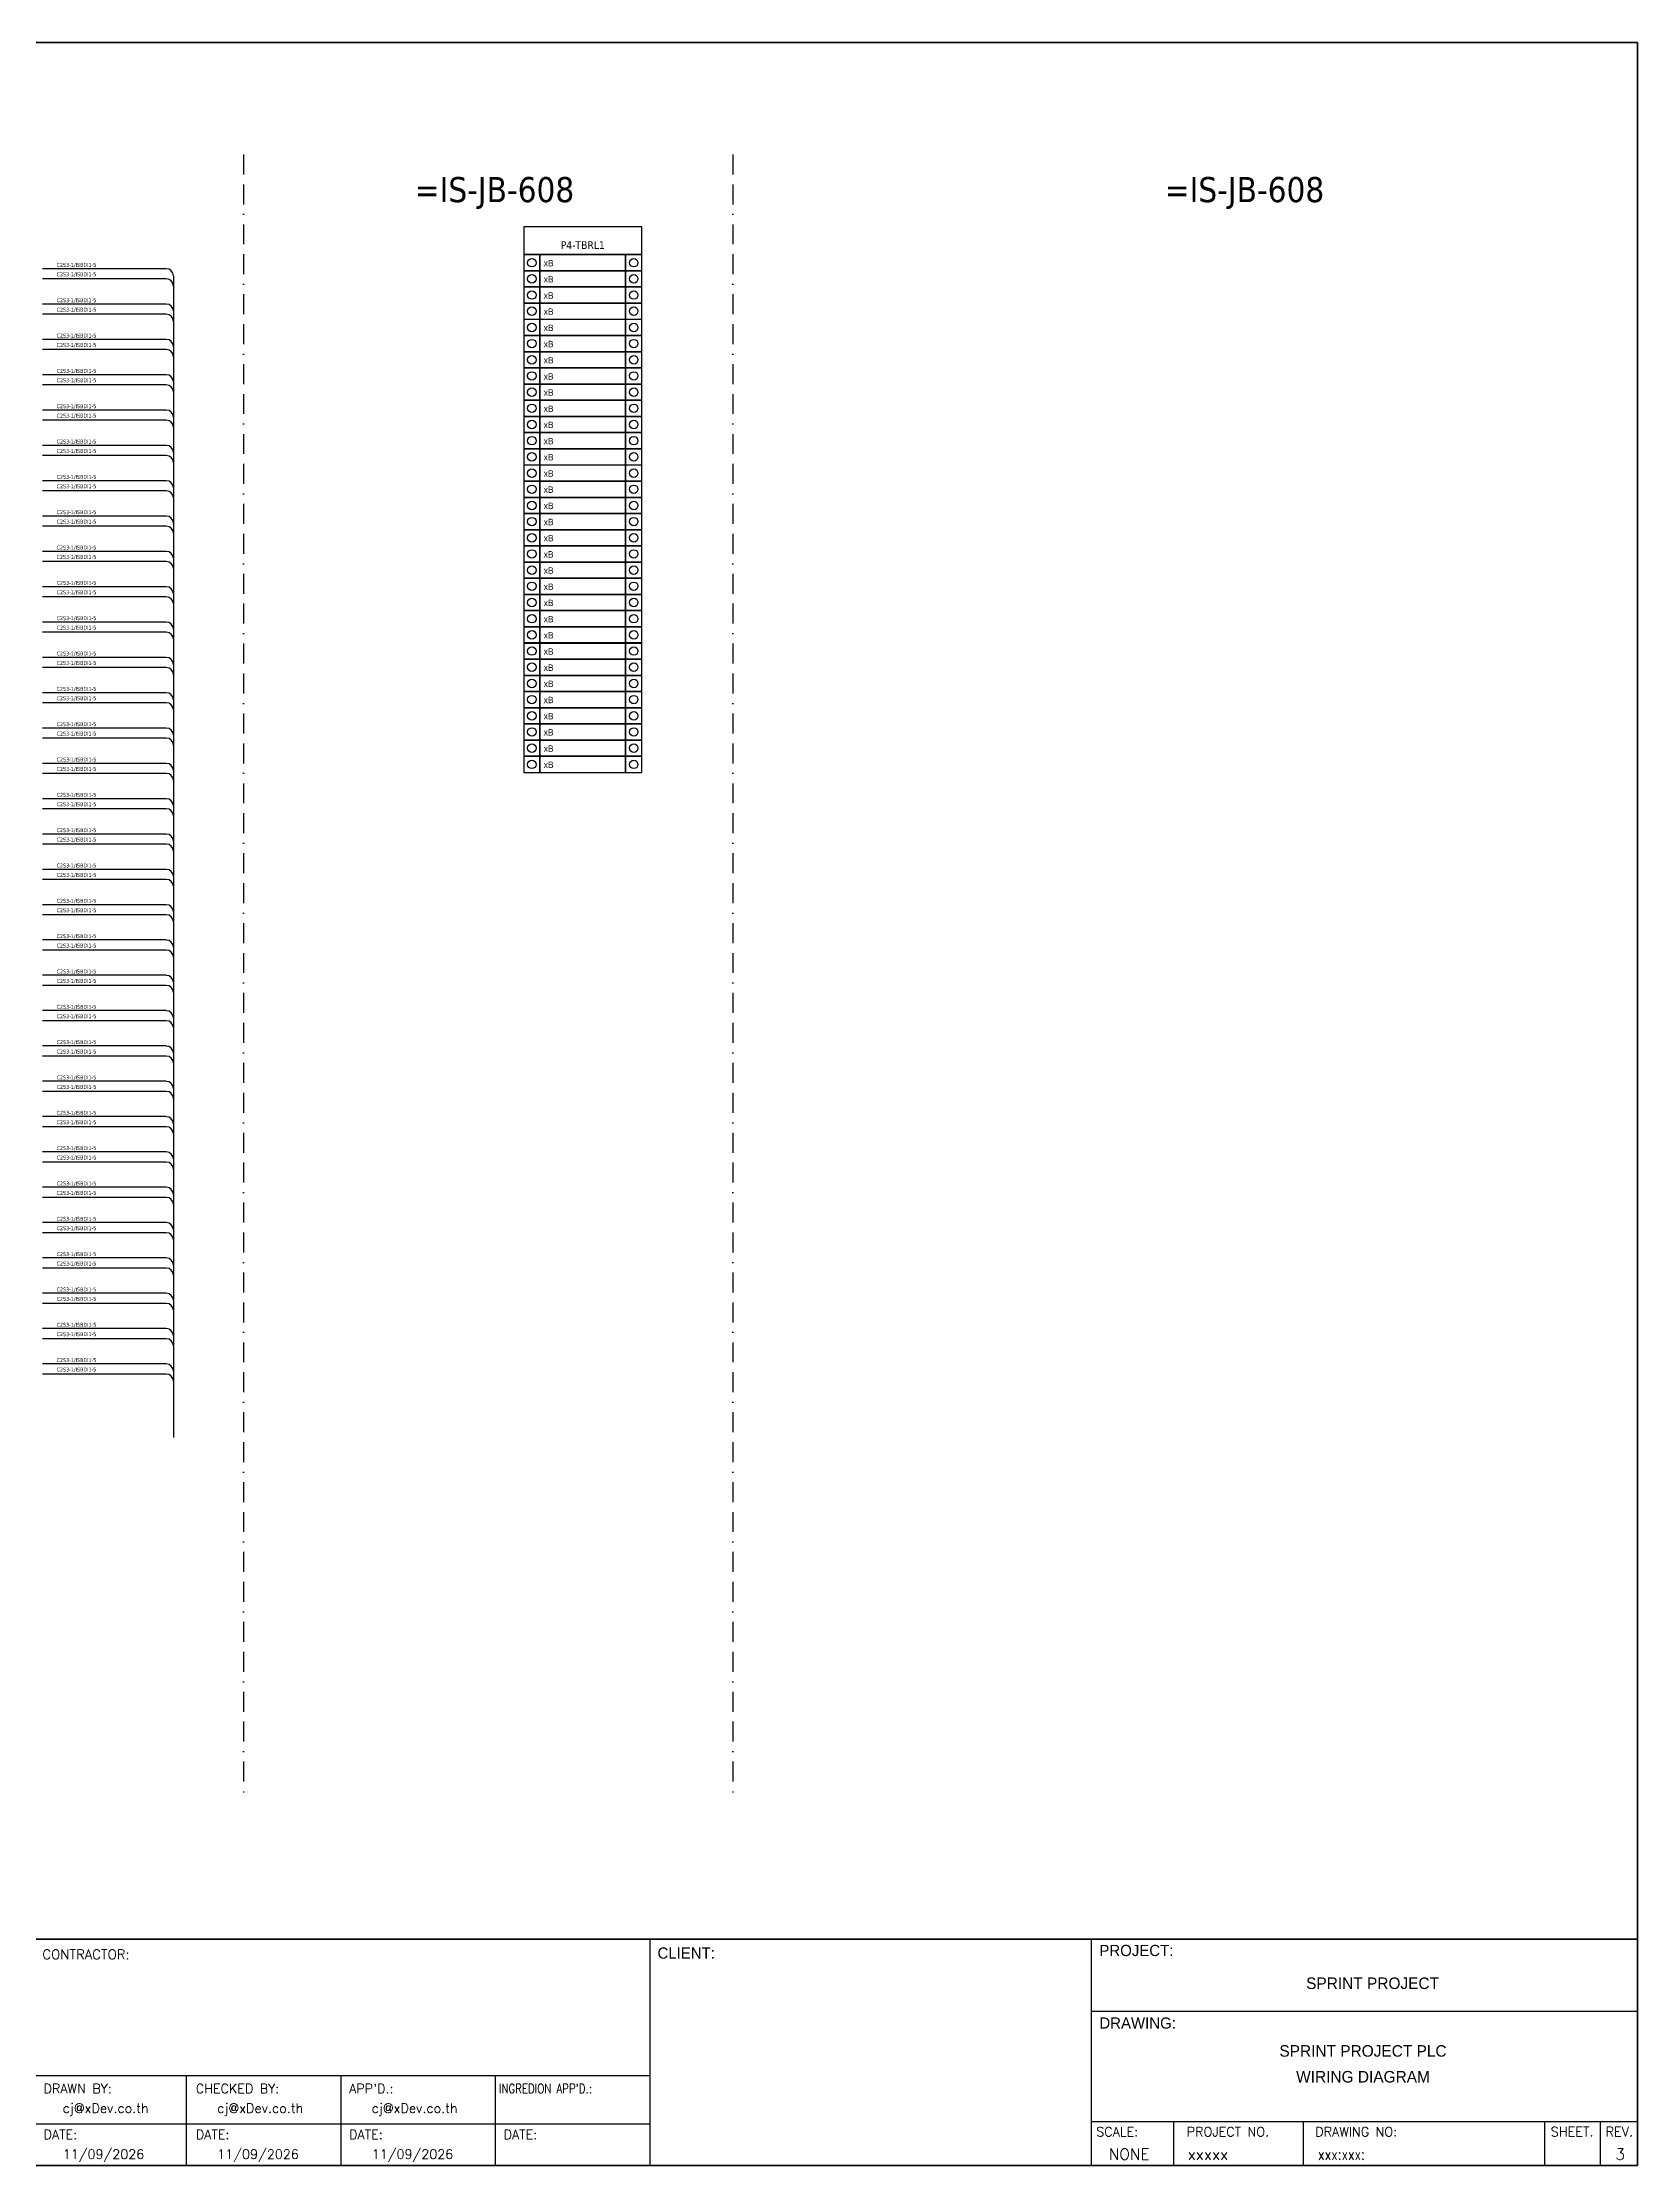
# Model space of a CAD drawing. Header units: metres. Extents: x 0 to 63893, y 0 to 18205.
# Drawn here: x 21862 to 23893, y 3600 to 6304 of the extents above; entities that cross this region are included whole.
import ezdxf
from ezdxf.enums import TextEntityAlignment as Align

# ---------------------------------------------------------------- set-up
doc = ezdxf.new("R2010")
doc.units = ezdxf.units.M
doc.linetypes.add('BORDERX2', pattern=[88.9, 25.4, -12.7, 25.4, -12.7, 0, -12.7])
for name, color, linetype in [('GT_1', 9, 'Continuous'), ('HELPPOINT', 7, 'Continuous'), ('MEMBER', 7, 'Continuous'), ('x01001-FrameArea', 2, 'BORDERX2')]:
    doc.layers.add(name, color=color, linetype=linetype)
doc.layers.add('IE-WIRE', color=7, linetype='Continuous', lineweight=25)
doc.styles.add('HTX11', font='O8111901')
doc.styles.add('ROMANS', font='romans.shx', dxfattribs={"width": 0.85, "height": 25})
doc.styles.add('Tahoma', font='txt')

# ---------------------------------------------------------------- blocks, each defined once
blk = doc.blocks.new('xTermSingleLayer')
at = {"color": 7, "ltscale": 25.4}
for points in [[(0, -537), (537, -537), (537, 0), (0, 0)], [(537, -537), (3378, -537), (3378, 0), (537, 0)], [(3378, -537), (3915, -537), (3915, 0), (3378, 0)]]:
    blk.add_lwpolyline(points, close=True, dxfattribs=at)
for centre in [(268, -268), (3647, -268)]:
    blk.add_circle(centre, 141, dxfattribs=at)
blk.add_attdef('TERMINAL_B', (661, -387), '', height=212)
blk = doc.blocks.new('*U366')
at = {"layer": 'IE-WIRE', "color": 4, "ltscale": 25.4}
for p, q in [((74.2, 7.2), (-83.4, 7.2)), ((74.2, -5.6), (-83.4, -5.6))]:
    blk.add_line(p, q, dxfattribs=at)
for centre in [(74.2, -2), (74.2, -14.8)]:
    blk.add_arc(centre, 9.17, 0, 90, dxfattribs=at)
at = {"color": 4, "style": 'Tahoma'}
for p in [(-65.4, 9.6), (-65.4, -2.4)]:
    blk.add_text('C2S3-1/ISBDI1-5', height=4.974, dxfattribs=at).set_placement(p)
blk = doc.blocks.new('*U376')
at = {"layer": 'x01001-FrameArea', "color": 0, "linetype": 'ByBlock', "lineweight": -2, "transparency": 16777216}
for p in [(0, 0), (0, -45), (0, -90), (0, -135), (0, -180), (0, -225), (0, -270), (0, -315), (0, -360), (0, -405), (0, -450), (0, -495), (0, -540), (0, -585), (0, -630), (0, -675), (0, -720), (0, -765), (0, -810), (0, -855), (0, -900), (0, -945), (0, -990), (0, -1035), (0, -1080), (0, -1125), (0, -1170), (0, -1215), (0, -1260), (0, -1305), (0, -1350), (0, -1395)]:
    blk.add_blockref('*U366', p, dxfattribs=at)
blk = doc.blocks.new('BLK_C4S4')
at = {"color": 4}
for p, q in [((3302.3, 56.1), (3302.3, 0)), ((3467.6, 56.1), (3467.6, 0))]:
    blk.add_line(p, q, dxfattribs=at)
at = {"color": 4, "ltscale": 0.5}
for p, q in [((3774.7, 56.1), (3774.7, 0)), ((3774.7, 56.1), (3774.7, 0)), ((3845.9, 56.1), (3845.9, 0)), ((3845.9, 56.1), (3845.9, 0))]:
    blk.add_line(p, q, dxfattribs=at)
at = {"color": 4, "ltscale": 25.4}
blk.add_lwpolyline([(2474.9, 2434), (2625.2, 2434), (2625.2, 2469.2), (2474.9, 2469.2)], close=True, dxfattribs=at)
at = {"layer": 'GT_1', "color": 4}
for p, q in [((2635.8, 0), (2635.8, 288.2)), ((3198.1, 0), (3198.1, 288.2)), ((3198.1, 0), (3198.1, 288.2)), ((3198.1, 0), (3198.1, 288.2)), ((2635.8, 114.3), (1848.8, 114.3)), ((2045.6, 0), (2045.6, 114.3)), ((2242.3, 0), (2242.3, 114.3)), ((2439.1, 0), (2439.1, 114.3)), ((3198.1, 56.1), (3893.3, 56.1)), ((2635.8, 52.9), (1848.8, 52.9))]:
    blk.add_line(p, q, dxfattribs=at)
at = {"layer": 'HELPPOINT', "color": 4, "lineweight": 35}
for p, q in [((0, 2704.2), (3893.3, 2704.2)), ((0, 2704.2), (3893.3, 2704.2)), ((3893.3, 2704.2), (3893.3, 0)), ((3893.3, 2704.2), (3893.3, 0)), ((3893.3, 0), (0, 0)), ((3893.3, 0), (0, 0))]:
    blk.add_line(p, q, dxfattribs=at)
at = {"layer": 'HELPPOINT', "color": 4}
for p, q in [((3198.1, 196.6), (3893.3, 196.6)), ((3198.1, 196.6), (3893.3, 196.6)), ((3198.1, 56.1), (3893.3, 56.1))]:
    blk.add_line(p, q, dxfattribs=at)
at = {"layer": 'IE-WIRE', "color": 4, "ltscale": 25.4}
blk.add_line((2028.8, 2406.8), (2028.8, 927.2), dxfattribs=at)
at = {"layer": 'MEMBER', "color": 4, "lineweight": 35}
blk.add_line((0, 288.2), (3893.3, 288.2), dxfattribs=at)
blk.add_line((0, 288.2), (3893.3, 288.2), dxfattribs=at)
at = {"layer": 'MEMBER', "color": 4}
for p, q in [((3198.1, 196.6), (3893.3, 196.6)), ((3198.1, 196.6), (3893.3, 196.6)), ((3198.1, 56.1), (3893.3, 56.1)), ((3198.1, 56.1), (3893.3, 56.1))]:
    blk.add_line(p, q, dxfattribs=at)
at = {"layer": 'x01001-FrameArea'}
for p, q in [((2118.2, 2561.5), (2118.2, 475)), ((2741.3, 2561.5), (2741.3, 475))]:
    blk.add_line(p, q, dxfattribs=at)
at = {"xscale": 0.0384, "yscale": 0.0384, "zscale": 0.0384}
for p in [(2474.9, 2434), (2474.9, 2413.4), (2474.9, 2392.8), (2474.9, 2372.2), (2474.9, 2351.5), (2474.9, 2330.9), (2474.9, 2310.3), (2474.9, 2289.7), (2474.9, 2269.1), (2474.9, 2248.5), (2474.9, 2227.9), (2474.9, 2207.3), (2474.9, 2186.7), (2474.9, 2166), (2474.9, 2145.4), (2474.9, 2124.8), (2474.9, 2104.2), (2474.9, 2083.6), (2474.9, 2063), (2474.9, 2042.4), (2474.9, 2021.8), (2474.9, 2001.1), (2474.9, 1980.5), (2474.9, 1959.9), (2474.9, 1939.3), (2474.9, 1918.7), (2474.9, 1898.1), (2474.9, 1877.5), (2474.9, 1856.9), (2474.9, 1836.3), (2474.9, 1815.6), (2474.9, 1795)]:
    blk.add_blockref('xTermSingleLayer', p, dxfattribs=at).add_auto_attribs({'TERMINAL_B': 'xB'})
at = {"layer": 'x01001-FrameArea'}
blk.add_blockref('*U376', (1945.4, 2408.8), dxfattribs=at)
at = {"color": 2, "style": 'Tahoma'}
for p in [(2437.7, 2516.8), (3392.8, 2516.8)]:
    blk.add_text('=IS-JB-608', height=32, dxfattribs=at).set_placement(p, align=Align.MIDDLE_CENTER)
at = {"color": 4, "style": 'Tahoma'}
blk.add_text('P4-TBRL1', height=9.95, dxfattribs=at).set_placement((2550.1, 2446.1), align=Align.MIDDLE_CENTER)
at = {"color": 4, "ltscale": 100, "style": 'HTX11'}
for s, p in [('SPRINT PROJECT', (3555.9, 232.2)), ('SPRINT PROJECT PLC', (3543.7, 146)), ('WIRING DIAGRAM', (3543.7, 113.1))]:
    blk.add_text(s, height=14.693, dxfattribs=at).set_placement(p, align=Align.MIDDLE_CENTER)
at = {"style": 'HTX11'}
for tag, p in [('A', (3517.8, 79.8)), ('B', (3811.6, 14.9))]:
    blk.add_attdef(tag, text='', height=14.8, dxfattribs=at).set_placement(p, align=Align.MIDDLE_CENTER)
at = {"layer": 'GT_1', "color": 4, "style": 'HTX11'}
for s, p in [('CLIENT:', (2645.3, 263.5)), ('PROJECT:', (3208, 266.8)), ('DRAWING:', (3208, 174.4))]:
    blk.add_text(s, height=14.25, dxfattribs=at).set_placement(p)
at = {"layer": 'MEMBER', "color": 4, "ltscale": 0.8, "style": 'ROMANS'}
for s, height, p in [('CONTRACTOR:', 12.35, (1861.9, 262.7)), ('DRAWN BY:', 11.88, (1863.4, 92.1)), ('CHECKED BY:', 11.875, (2057.3, 92.1)), ("APP'D.:", 11.88, (2252.5, 92.1)), ('cj@xDev.co.th', 11.875, (1887.8, 67.2)), ('cj@xDev.co.th', 11.875, (2084.6, 67.2)), ('cj@xDev.co.th', 11.875, (2281.3, 67.2)), ('DATE:', 11.88, (1863.4, 33.6)), ('DATE:', 11.88, (2057.3, 33.6)), ('DATE:', 11.88, (2252.5, 33.6)), ('DATE:', 11.88, (2449.3, 33.6)), ('SCALE:', 11.88, (3204, 37.1)), ('PROJECT NO.', 11.875, (3319.2, 37.1)), ('DRAWING NO:', 11.875, (3482.9, 37.1)), ('SHEET.', 12, (3782.7, 37.1)), ('REV.', 12, (3852.6, 37.1)), ('11/09/2026', 11.88, (1887.8, 8.5)), ('11/09/2026', 11.88, (2084.6, 8.5)), ('11/09/2026', 11.88, (2281.3, 8.5)), ('NONE', 14.23, (3220, 7.3)), ('xxxxx', 14.23, (3320.4, 7.3))]:
    blk.add_text(s, height=height, dxfattribs=at).set_placement(p)
at = {"layer": 'MEMBER', "color": 4, "ltscale": 0.8, "style": 'ROMANS', "width": 0.8}
for s, height, p in [("INGREDION APP'D.:", 11.875, (2443.3, 92.1)), ('xxx:xxx:', 14.23, (3486.6, 7.3))]:
    blk.add_text(s, height=height, dxfattribs=at).set_placement(p)
at = {"layer": 'MEMBER', "color": 4, "ltscale": 0.8, "style": 'ROMANS'}
blk.add_text('3', height=14.2, dxfattribs=at).set_placement((3871.2, 7.3), align=Align.CENTER)

msp = doc.modelspace()

# ---------------------------------------------------------------- block references
msp.add_blockref('BLK_C4S4', (20000, 3600))

doc.saveas('drawing.dxf')
